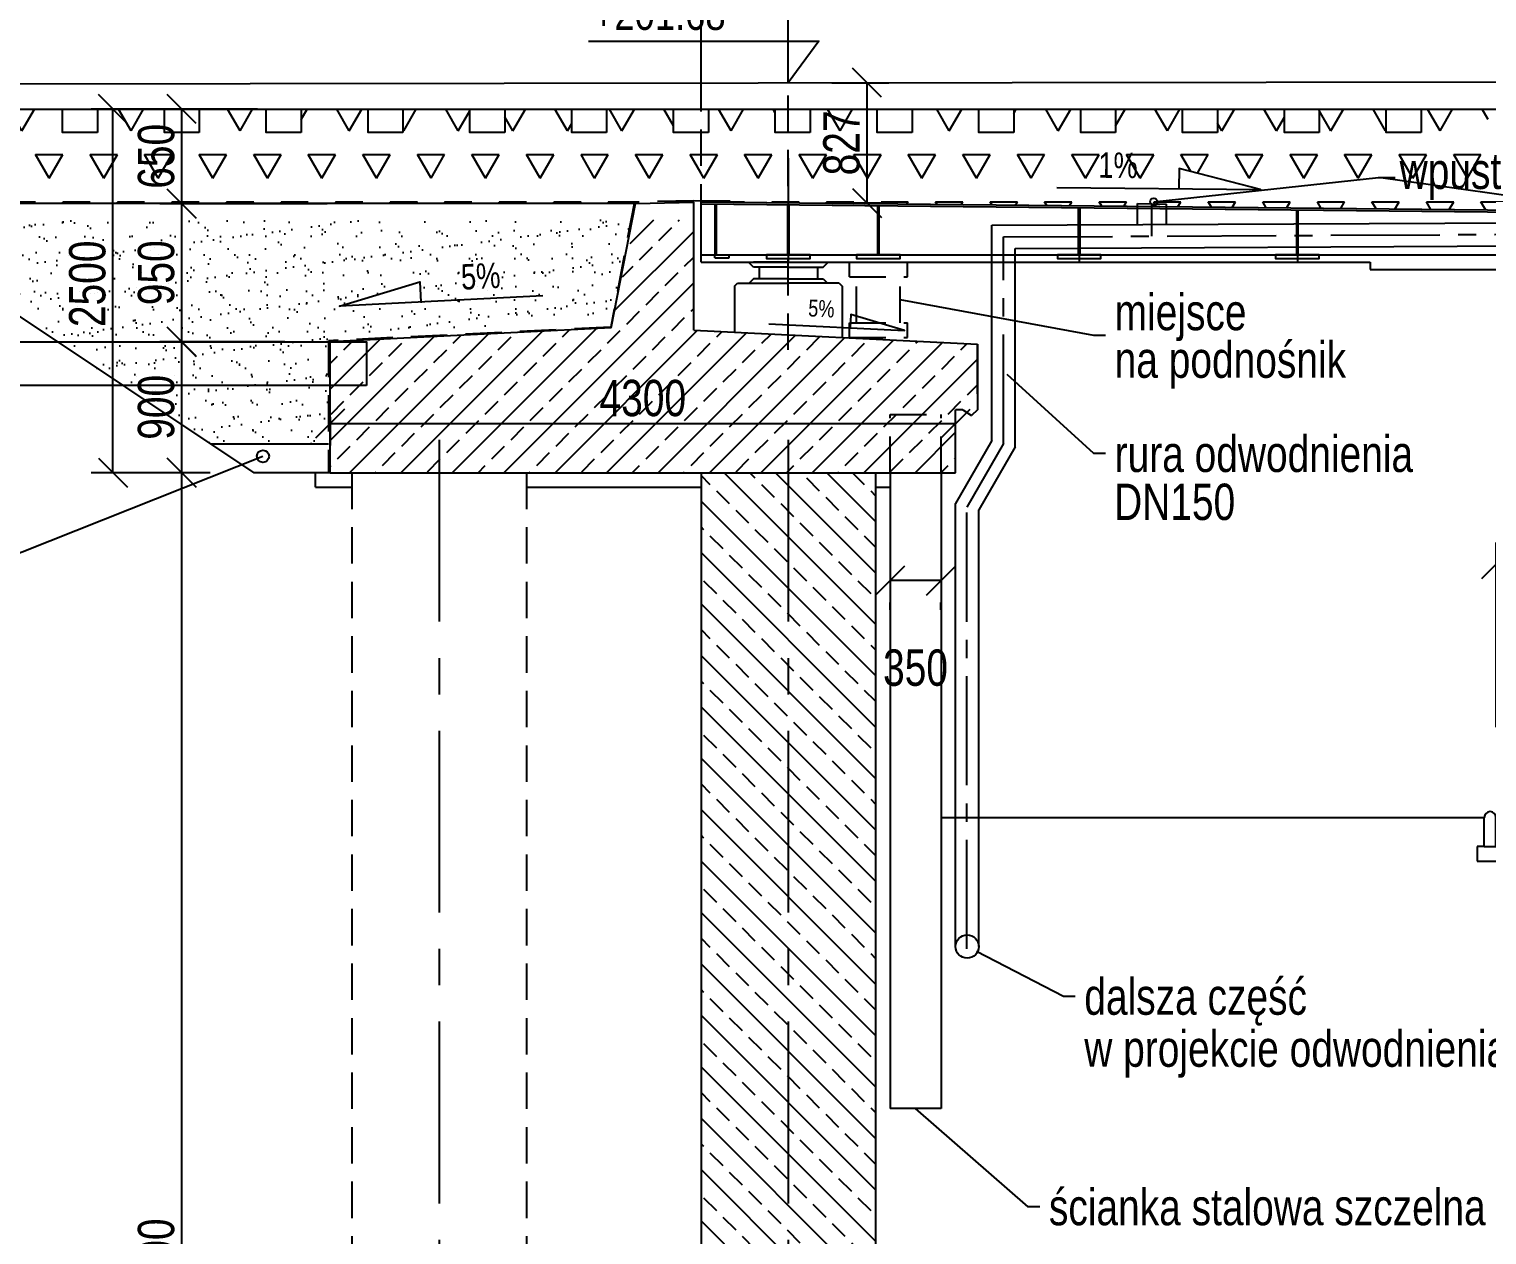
# Model space of a CAD drawing. Header units: millimetres. Extents: x -1069826 to 2704411, y -432732 to 412301.
# Drawn here: x 267794 to 277816, y -93853 to -85562 of the extents above; entities that cross this region are included whole.
import ezdxf
from ezdxf.enums import TextEntityAlignment as Align

# ---------------------------------------------------------------- set-up
doc = ezdxf.new("R2010")
doc.units = ezdxf.units.MM
doc.header["$LTSCALE"] = 1000
doc.header["$MEASUREMENT"] = 0
for name, pattern in [('CENTER', [2, 1.25, -0.25, 0.25, -0.25]), ('CENTER2', [1.125, 0.75, -0.125, 0.125, -0.125]), ('HIDDEN', [0.375, 0.25, -0.125])]:
    doc.linetypes.add(name, pattern=pattern)
for name, color, linetype in [('0-RA0-W', 7, 'Continuous'), ('0-RAM-T', 7, 'Continuous'), ('0-T', 7, 'Continuous'), ('0-T-T', 7, 'Continuous'), ('0-T0-T', 7, 'Continuous'), ('00XX00-S', 7, 'Continuous'), ('DROGO-T', 7, 'Continuous'), ('WIADUKT', 7, 'Continuous')]:
    doc.layers.add(name, color=color, linetype=linetype)
doc.styles.add('CDMSTYLE', font='CDMSIMPL', dxfattribs={"width": 0.8, "bigfont": 'CDMBIGPL'})
doc.dimstyles.new('CDMOG-MM-100', dxfattribs={"dimscale": 100, "dimtxt": 2.5, "dimasz": 2, "dimexe": 1.5, "dimexo": 3, "dimgap": 0.5, "dimtad": 1, "dimdec": 0, "dimrnd": 1, "dimzin": 1, "dimdsep": 46, "dimtxsty": 'CDMSTYLE', "dimblk": 'OBLIQUE', "dimblk1": 'OBLIQUE', "dimblk2": 'OBLIQUE', "dimsah": 1, "dimcen": -2.5, "dimclrd": 9, "dimclre": 9, "dimclrt": 9, "dimadec": 0, "dimazin": 0, "dimtfac": 1, "dimtmove": 2, "dimatfit": 3, "dimldrblk": 'OBLIQUE', "dimfxl": 1, "dimtvp": 1, "dimtolj": 1, "dimtzin": 0, "dimarcsym": 0})
doc.dimstyles.new('CDMOG-MM-100$7', dxfattribs={"dimscale": 100, "dimtxt": 2.5, "dimasz": 1, "dimexe": 1.5, "dimexo": 5, "dimgap": 0.5, "dimtad": 1, "dimdec": 0, "dimrnd": 1, "dimzin": 1, "dimdsep": 46, "dimtxsty": 'CDMSTYLE', "dimblk": 'OBLIQUE', "dimblk1": 'NONE', "dimblk2": 'NONE', "dimsah": 1, "dimtsz": 1, "dimcen": -2.5, "dimclrd": 9, "dimclre": 9, "dimclrt": 9, "dimadec": 0, "dimazin": 0, "dimtfac": 1, "dimtmove": 2, "dimatfit": 3, "dimldrblk": 'NONE', "dimfxl": 1, "dimtvp": 1, "dimtolj": 1, "dimtzin": 0, "dimarcsym": 0})
pattern_1 = [(60, (239994.2, -287612.4), (-187.5, 324.75953), [187.5, -187.5]), (120, (239994.2, -287612.4), (-375, 2e-07), [187.5, -187.5]), (0, (239900.44, -287450.04), (187.5, 324.75953), [187.5, -187.5])]

# ---------------------------------------------------------------- blocks, each defined once
blk = doc.blocks.new('_OBLIQUE')
at = {"color": 0, "linetype": 'ByBlock'}
blk.add_line((-0.5, -0.5), (0.5, 0.5), dxfattribs=at)
blk = doc.blocks.new('*D936')
at = {"layer": '0-T', "color": 9, "linetype": 'Continuous', "lineweight": -2, "transparency": 16777216}
for p, q in [((268933, -88612), (268693, -88612)), ((268843, -99612), (268843, -88612)), ((269713, -99612), (268693, -99612))]:
    blk.add_line(p, q, dxfattribs=at)
at = {"layer": 'Defpoints', "color": 0, "linetype": 'Continuous', "lineweight": 25, "transparency": 16777216}
for p in [(268843, -88612), (269233, -88612), (270013, -99612)]:
    blk.add_point(p, dxfattribs=at)
at = {"layer": '0-T', "color": 9, "linetype": 'Continuous', "lineweight": -2, "transparency": 16777216, "xscale": 200, "yscale": 200, "zscale": 200}
for p, rotation in [((268843, -88612), 90), ((268843, -99612), 270)]:
    blk.add_blockref('_OBLIQUE', p, dxfattribs=dict(at, rotation=rotation))
at = {"layer": '0-T', "color": 9, "linetype": 'Continuous', "lineweight": 25, "transparency": 16777216, "insert": (268668, -94112), "char_height": 250, "attachment_point": 5, "rotation": 90, "style": 'CDMSTYLE'}
blk.add_mtext('\\A1;11000', dxfattribs=at)
blk = doc.blocks.new('*D940')
at = {"layer": '0-T', "color": 9, "linetype": 'Continuous', "lineweight": -2, "transparency": 16777216}
for p, q in [((265663, -85812), (265663, -83295)), ((269363, -84322), (269363, -83295)), ((269363, -83445), (265663, -83445))]:
    blk.add_line(p, q, dxfattribs=at)
at = {"layer": 'Defpoints', "color": 0, "linetype": 'Continuous', "lineweight": 25, "transparency": 16777216}
for p in [(265663, -83445), (269363, -84622), (265663, -86112)]:
    blk.add_point(p, dxfattribs=at)
at = {"layer": '0-T', "color": 9, "linetype": 'Continuous', "lineweight": -2, "transparency": 16777216, "xscale": 200, "yscale": 200, "zscale": 200, "rotation": 180}
blk.add_blockref('_OBLIQUE', (265663, -83445), dxfattribs=at)
at = {"layer": '0-T', "color": 9, "linetype": 'Continuous', "lineweight": -2, "transparency": 16777216, "xscale": 200, "yscale": 200, "zscale": 200}
blk.add_blockref('_OBLIQUE', (269363, -83445), dxfattribs=at)
at = {"layer": '0-T', "color": 9, "linetype": 'Continuous', "lineweight": 25, "transparency": 16777216, "insert": (267513, -83270), "char_height": 250, "attachment_point": 5, "style": 'CDMSTYLE'}
blk.add_mtext('\\A1;3700', dxfattribs=at)
blk = doc.blocks.new('*D942')
at = {"layer": '0-T', "color": 9, "linetype": 'Continuous', "lineweight": -2, "transparency": 16777216}
for p, q in [((269364, -86112), (268220, -86112)), ((268370, -88612), (268370, -86112)), ((269038, -88612), (268220, -88612))]:
    blk.add_line(p, q, dxfattribs=at)
at = {"layer": 'Defpoints', "color": 0, "linetype": 'Continuous', "lineweight": 25, "transparency": 16777216}
for p in [(268370, -86112), (269664, -86112), (269338, -88612)]:
    blk.add_point(p, dxfattribs=at)
at = {"layer": '0-T', "color": 9, "linetype": 'Continuous', "lineweight": -2, "transparency": 16777216, "xscale": 200, "yscale": 200, "zscale": 200}
for p, rotation in [((268370, -86112), 90), ((268370, -88612), 270)]:
    blk.add_blockref('_OBLIQUE', p, dxfattribs=dict(at, rotation=rotation))
at = {"layer": '0-T', "color": 9, "linetype": 'Continuous', "lineweight": 25, "transparency": 16777216, "insert": (268195, -87313), "char_height": 250, "attachment_point": 5, "rotation": 90, "style": 'CDMSTYLE'}
blk.add_mtext('\\A1;2500', dxfattribs=at)
blk = doc.blocks.new('*D943')
at = {"layer": 'Defpoints', "color": 0, "linetype": 'Continuous', "lineweight": 25, "transparency": 16777216}
for p in [(268843, -86111), (269346, -86111), (269346, -86761)]:
    blk.add_point(p, dxfattribs=at)
at = {"layer": 'WIADUKT', "color": 9, "linetype": 'Continuous', "lineweight": -2, "transparency": 16777216}
for p, q in [((269046, -86111), (268693, -86111)), ((268843, -86761), (268843, -86111)), ((269046, -86761), (268693, -86761))]:
    blk.add_line(p, q, dxfattribs=at)
at = {"layer": 'WIADUKT', "color": 9, "linetype": 'Continuous', "lineweight": -2, "transparency": 16777216, "xscale": 200, "yscale": 200, "zscale": 200}
for p, rotation in [((268843, -86111), 90), ((268843, -86761), 270)]:
    blk.add_blockref('_OBLIQUE', p, dxfattribs=dict(at, rotation=rotation))
at = {"layer": 'WIADUKT', "color": 9, "linetype": 'Continuous', "lineweight": 25, "transparency": 16777216, "insert": (268668, -86436), "char_height": 250, "attachment_point": 5, "rotation": 90, "style": 'CDMSTYLE'}
blk.add_mtext('\\A1;650', dxfattribs=at)
blk = doc.blocks.new('*D944')
at = {"layer": '0-T', "color": 9, "linetype": 'Continuous', "lineweight": -2, "transparency": 16777216}
for p, q in [((269458, -87711), (268693, -87711)), ((268843, -88612), (268843, -87711)), ((269038, -88612), (268693, -88612))]:
    blk.add_line(p, q, dxfattribs=at)
at = {"layer": 'Defpoints', "color": 0, "linetype": 'Continuous', "lineweight": 25, "transparency": 16777216}
for p in [(268843, -87711), (269758, -87711), (269338, -88612)]:
    blk.add_point(p, dxfattribs=at)
at = {"layer": '0-T', "color": 9, "linetype": 'Continuous', "lineweight": -2, "transparency": 16777216, "xscale": 200, "yscale": 200, "zscale": 200}
for p, rotation in [((268843, -87711), 90), ((268843, -88612), 270)]:
    blk.add_blockref('_OBLIQUE', p, dxfattribs=dict(at, rotation=rotation))
at = {"layer": '0-T', "color": 9, "linetype": 'Continuous', "lineweight": 25, "transparency": 16777216, "insert": (268668, -88162), "char_height": 250, "attachment_point": 5, "rotation": 90, "style": 'CDMSTYLE'}
blk.add_mtext('\\A1;900', dxfattribs=at)
blk = doc.blocks.new('*D945')
at = {"layer": '0-T', "color": 9, "linetype": 'Continuous', "lineweight": -2, "transparency": 16777216}
for p, q in [((269843, -86762), (268693, -86762)), ((268843, -87712), (268843, -86762)), ((269553, -87712), (268693, -87712))]:
    blk.add_line(p, q, dxfattribs=at)
at = {"layer": 'Defpoints', "color": 0, "linetype": 'Continuous', "lineweight": 25, "transparency": 16777216}
for p in [(268843, -86762), (270143, -86762), (269853, -87712)]:
    blk.add_point(p, dxfattribs=at)
at = {"layer": '0-T', "color": 9, "linetype": 'Continuous', "lineweight": -2, "transparency": 16777216, "xscale": 200, "yscale": 200, "zscale": 200}
for p, rotation in [((268843, -86762), 90), ((268843, -87712), 270)]:
    blk.add_blockref('_OBLIQUE', p, dxfattribs=dict(at, rotation=rotation))
at = {"layer": '0-T', "color": 9, "linetype": 'Continuous', "lineweight": 25, "transparency": 16777216, "insert": (268668, -87237), "char_height": 250, "attachment_point": 5, "rotation": 90, "style": 'CDMSTYLE'}
blk.add_mtext('\\A1;950', dxfattribs=at)
blk = doc.blocks.new('*D946')
at = {"layer": '0-T', "color": 9, "linetype": 'Continuous', "lineweight": -2, "transparency": 16777216}
for p, q in [((274063, -89354), (273713, -89354)), ((273713, -89554), (273713, -89504)), ((274063, -89554), (274063, -89504))]:
    blk.add_line(p, q, dxfattribs=at)
at = {"layer": 'Defpoints', "color": 0, "linetype": 'Continuous', "lineweight": 25, "transparency": 16777216}
for p in [(273713, -89254), (274063, -89254), (273713, -89354)]:
    blk.add_point(p, dxfattribs=at)
at = {"layer": '0-T', "color": 9, "linetype": 'Continuous', "lineweight": -2, "transparency": 16777216, "xscale": 200, "yscale": 200, "zscale": 200, "rotation": 180}
blk.add_blockref('_OBLIQUE', (273713, -89354), dxfattribs=at)
at = {"layer": '0-T', "color": 9, "linetype": 'Continuous', "lineweight": -2, "transparency": 16777216, "xscale": 200, "yscale": 200, "zscale": 200}
blk.add_blockref('_OBLIQUE', (274063, -89354), dxfattribs=at)
at = {"layer": '0-T', "color": 9, "linetype": 'Continuous', "lineweight": 25, "transparency": 16777216, "insert": (273888, -89954), "char_height": 250, "attachment_point": 5, "style": 'CDMSTYLE'}
blk.add_mtext('\\A1;350', dxfattribs=at)
blk = doc.blocks.new('*D948')
at = {"layer": '0-T', "color": 9, "linetype": 'Continuous', "lineweight": -2, "transparency": 16777216}
for p, q in [((277879, -90362), (277879, -89092)), ((281662, -89731), (281662, -89092)), ((281662, -89242), (277879, -89242))]:
    blk.add_line(p, q, dxfattribs=at)
at = {"layer": 'Defpoints', "color": 0, "linetype": 'Continuous', "lineweight": 25, "transparency": 16777216}
for p in [(277879, -89242), (281662, -90031), (277879, -90662)]:
    blk.add_point(p, dxfattribs=at)
at = {"layer": '0-T', "color": 9, "linetype": 'Continuous', "lineweight": -2, "transparency": 16777216, "xscale": 200, "yscale": 200, "zscale": 200, "rotation": 180}
blk.add_blockref('_OBLIQUE', (277879, -89242), dxfattribs=at)
at = {"layer": '0-T', "color": 9, "linetype": 'Continuous', "lineweight": -2, "transparency": 16777216, "xscale": 200, "yscale": 200, "zscale": 200}
blk.add_blockref('_OBLIQUE', (281662, -89242), dxfattribs=at)
at = {"layer": '0-T', "color": 9, "linetype": 'Continuous', "lineweight": 25, "transparency": 16777216, "insert": (280149, -88951), "char_height": 250, "attachment_point": 5, "style": 'CDMSTYLE'}
blk.add_mtext('\\A1;2000', dxfattribs=at)
blk = doc.blocks.new('*D951')
at = {"layer": '0-T', "color": 9, "linetype": 'Continuous', "lineweight": -2, "transparency": 16777216}
for p, q in [((271963, -85002), (271963, -83295)), ((272363, -83445), (271963, -83445))]:
    blk.add_line(p, q, dxfattribs=at)
at = {"layer": 'Defpoints', "color": 0, "linetype": 'Continuous', "lineweight": 25, "transparency": 16777216}
for p in [(271963, -83445), (271963, -85302), (272363, -86872)]:
    blk.add_point(p, dxfattribs=at)
at = {"layer": '0-T', "color": 9, "linetype": 'Continuous', "lineweight": -2, "transparency": 16777216, "xscale": 200, "yscale": 200, "zscale": 200, "rotation": 180}
blk.add_blockref('_OBLIQUE', (271963, -83445), dxfattribs=at)
at = {"layer": '0-T', "color": 9, "linetype": 'Continuous', "lineweight": -2, "transparency": 16777216, "xscale": 200, "yscale": 200, "zscale": 200}
blk.add_blockref('_OBLIQUE', (272363, -83445), dxfattribs=at)
at = {"layer": '0-T', "color": 9, "linetype": 'Continuous', "lineweight": 25, "transparency": 16777216, "insert": (272058, -83244), "char_height": 250, "attachment_point": 5, "style": 'CDMSTYLE'}
blk.add_mtext('\\A1;400', dxfattribs=at)
blk = doc.blocks.new('00KOTA1')
at = {"color": 0, "linetype": 'Continuous'}
blk.add_lwpolyline([(13.74, 2.86), (-2.11, 2.86), (0, 0), (0, 6.11)], dxfattribs=at)
at = {"color": 0, "linetype": 'Continuous', "style": 'CDMSTYLE', "width": 0.85}
blk.add_attdef('%%P000.000', (0.42, 3.63), '', height=2.2, dxfattribs=at)
blk = doc.blocks.new('A$C5BA010C1')
at = {"layer": '0-T', "color": 1, "linetype": 'Continuous'}
blk.add_circle((84, 84), 83.7, dxfattribs=at)
blk = doc.blocks.new('A$C53DF488D')
at = {"layer": 'DROGO-T', "color": 9, "linetype": 'Continuous'}
for p, q in [((0, 0), (0, 200)), ((80, 0), (80, 200)), ((0, 0), (80, 0))]:
    blk.add_line(p, q, dxfattribs=at)
blk.add_arc((40, 200), 40, 0, 180, dxfattribs=at)
blk = doc.blocks.new('*D956')
at = {"layer": '0-T', "color": 9, "linetype": 'Continuous', "lineweight": -2, "transparency": 16777216}
for p, q in [((269863, -88229), (269863, -88425)), ((274163, -88275), (269863, -88275)), ((274163, -88479), (274163, -88425))]:
    blk.add_line(p, q, dxfattribs=at)
at = {"layer": 'Defpoints', "color": 0, "linetype": 'Continuous', "lineweight": 25, "transparency": 16777216}
for p in [(269863, -87929), (274163, -88179), (269863, -88275)]:
    blk.add_point(p, dxfattribs=at)
at = {"layer": '0-T', "color": 9, "linetype": 'Continuous', "lineweight": -2, "transparency": 16777216, "xscale": 200, "yscale": 200, "zscale": 200, "rotation": 180}
blk.add_blockref('_OBLIQUE', (269863, -88275), dxfattribs=at)
at = {"layer": '0-T', "color": 9, "linetype": 'Continuous', "lineweight": -2, "transparency": 16777216, "xscale": 200, "yscale": 200, "zscale": 200}
blk.add_blockref('_OBLIQUE', (274163, -88275), dxfattribs=at)
at = {"layer": '0-T', "color": 9, "linetype": 'Continuous', "lineweight": 25, "transparency": 16777216, "insert": (272013, -88100), "char_height": 250, "attachment_point": 5, "style": 'CDMSTYLE'}
blk.add_mtext('\\A1;4300', dxfattribs=at)
blk = doc.blocks.new('*D984')
at = {"layer": 'Defpoints', "color": 0, "linetype": 'Continuous', "lineweight": 25, "transparency": 16777216}
for p in [(273013, -85930), (273555, -85930), (273013, -86757)]:
    blk.add_point(p, dxfattribs=at)
at = {"layer": 'DROGO-T', "color": 9, "linetype": 'Continuous', "lineweight": -2, "transparency": 16777216}
for p, q in [((273313, -85930), (273705, -85930)), ((273555, -86757), (273555, -85930)), ((273313, -86757), (273705, -86757))]:
    blk.add_line(p, q, dxfattribs=at)
at = {"layer": 'DROGO-T', "color": 9, "linetype": 'Continuous', "lineweight": -2, "transparency": 16777216, "xscale": 200, "yscale": 200, "zscale": 200}
for p, rotation in [((273555, -85930), 90), ((273555, -86757), 270)]:
    blk.add_blockref('_OBLIQUE', p, dxfattribs=dict(at, rotation=rotation))
at = {"layer": 'DROGO-T', "color": 9, "linetype": 'Continuous', "lineweight": 25, "transparency": 16777216, "insert": (273380, -86344), "char_height": 250, "attachment_point": 5, "rotation": 90, "style": 'CDMSTYLE'}
blk.add_mtext('\\A1;827', dxfattribs=at)
blk = doc.blocks.new('_NONE')
at = {"color": 0, "linetype": 'ByBlock'}
blk.add_circle((0, 0), 0.25, dxfattribs=at)

msp = doc.modelspace()

# ---------------------------------------------------------------- hatches: boundary and pattern name
at = {"layer": 'DROGO-T', "linetype": 'Continuous', "lineweight": 25}
h = msp.add_hatch(dxfattribs=at)
h.set_pattern_fill('TRIANG', color=40, scale=1000, style=0)
h.set_pattern_definition(pattern_1)
h.paths.add_polyline_path([(277941.2446, -86272.4159), (277824.0178, -86272.4159), (277824.0178, -86112.4159), (277364.0178, -86112.4159), (277364.0178, -86272.4159), (277124.0178, -86272.4159), (277124.0178, -86112.4159), (276664.0178, -86112.4159), (276664.0178, -86272.4159), (276424.0178, -86272.4159), (276424.0178, -86112.4159), (275964.0178, -86112.4159), (275964.0178, -86272.4159), (275724.0178, -86272.4159), (275724.0178, -86112.4159), (275264.0178, -86112.4159), (275264.0178, -86272.4159), (275024.0178, -86272.4159), (275024.0178, -86112.4159), (274564.0178, -86112.4159), (274564.0178, -86272.4159), (274324.0178, -86272.4159), (274324.0178, -86112.4159), (273864.0178, -86112.4159), (273864.0178, -86272.4159), (273624.0178, -86272.4159), (273624.0178, -86112.4159), (273164.0178, -86112.4159), (273164.0178, -86272.4159), (273013.1701, -86272.4159), (273013.1701, -86757.4159), (277941.2446, -86806.6966)])
h.paths.add_polyline_path([(276258.6935, -86664.7224), (275698.7215, -86659.1226), (275700.1215, -86519.1296)], flags=16)
h.paths.add_polyline_path([(273013.1701, -86449.7759), (273013.1701, -86272.4159), (272924.0178, -86272.4159), (272924.0178, -86112.4159), (272464.0178, -86112.4159), (272464.0178, -86272.4159), (272413.1701, -86272.4159), (272413.1701, -86751.4159), (273013.1701, -86757.4159)])
h.paths.add_polyline_path([(278513.1701, -86112.4159), (278064.0178, -86112.4159), (278064.0178, -86272.4159), (277941.2446, -86272.4159), (277941.2446, -86806.6966), (278413.1701, -86811.4159), (278413.1701, -86787.4166), (278513.1701, -86786.4166)])
h.paths.add_polyline_path([(288512.1941, -86272.4159), (288324.0178, -86272.4159), (288324.0178, -86112.4159), (287864.0178, -86112.4159), (287864.0178, -86272.4159), (287624.0178, -86272.4159), (287624.0178, -86112.4159), (287164.0178, -86112.4159), (287164.0178, -86272.4159), (286924.0178, -86272.4159), (286924.0178, -86112.4159), (286464.0178, -86112.4159), (286464.0178, -86272.4159), (286224.0178, -86272.4159), (286224.0178, -86112.4159), (285764.0178, -86112.4159), (285764.0178, -86272.4159), (285524.0178, -86272.4159), (285524.0178, -86112.4159), (285064.0178, -86112.4159), (285064.0178, -86272.4159), (284824.0178, -86272.4159), (284824.0178, -86112.4159), (284364.0178, -86112.4159), (284364.0178, -86272.4159), (284124.0178, -86272.4159), (284124.0178, -86112.4159), (283664.0178, -86112.4159), (283664.0178, -86272.4159), (283424.0178, -86272.4159), (283424.0178, -86112.4159), (282964.0178, -86112.4159), (282964.0178, -86272.4159), (282724.0178, -86272.4159), (282724.0178, -86112.4159), (282264.0178, -86112.4159), (282264.0178, -86272.4159), (282024.0178, -86272.4159), (282024.0178, -86112.4159), (281564.0178, -86112.4159), (281564.0178, -86272.4159), (281324.0178, -86272.4159), (281324.0178, -86112.4159), (280864.0178, -86112.4159), (280864.0178, -86272.4159), (280624.0178, -86272.4159), (280624.0178, -86112.4159), (280164.0178, -86112.4159), (280164.0178, -86272.4159), (279924.0178, -86272.4159), (279924.0178, -86112.4159), (279464.0178, -86112.4159), (279464.0178, -86272.4159), (279224.0178, -86272.4159), (279224.0178, -86112.4159), (278764.0178, -86112.4159), (278764.0178, -86272.4159), (278524.0178, -86272.4159), (278524.0178, -86112.4159), (278513.1701, -86112.4159), (278513.1701, -86786.4166), (278613.1701, -86785.4166), (278613.1701, -86811.4159), (282913.1701, -86768.4159), (282913.1701, -86756.4173), (283113.1701, -86754.4173), (283113.1701, -86766.4159), (285913.1701, -86738.4159), (285913.1701, -86712.4166), (286113.1701, -86710.4166), (286113.1701, -86736.4159), (288512.1941, -86712.4256)])
h.paths.add_polyline_path([(279281.8192, -86664.7224), (279840.3912, -86519.1296), (279841.7912, -86659.1226)], flags=16)
h.paths.add_polyline_path([(273192.8044, -86663.5764), (273192.8044, -86024.2907), (273567.8044, -86024.2907), (273567.8044, -86663.5764)], flags=9)
h.paths.add_polyline_path([(275121.9295, -86627.1034), (275436.0805, -86630.2449), (275438.7054, -86367.758), (275124.5544, -86364.6165)], flags=24)
h.paths.add_polyline_path([(287172.1617, -86528.8071), (287172.1617, -85699.0452), (287547.1617, -85699.0452), (287547.1617, -86528.8071)], flags=9)
h.paths.add_polyline_path([(287851.398, -86631.8965), (287851.398, -85992.6108), (288226.398, -85992.6108), (288226.398, -86631.8965)], flags=9)
h.paths.add_polyline_path([(278628.4032, -86687.1421), (278628.4032, -86047.8563), (279003.4032, -86047.8563), (279003.4032, -86687.1421)], flags=9)
h.paths.add_polyline_path([(280104.4322, -86630.2449), (280418.5832, -86627.1034), (280415.9583, -86364.6165), (280101.8073, -86367.758)], flags=24)
h = msp.add_hatch(dxfattribs=at)
h.set_pattern_fill('TRIANG', color=40, scale=1000, style=0)
h.set_pattern_definition(pattern_1)
h.paths.add_polyline_path([(272413.1701, -86272.4159), (272224.0178, -86272.4159), (272224.0178, -86112.4159), (271764.0178, -86112.4159), (271764.0178, -86272.4159), (271524.0178, -86272.4159), (271524.0178, -86112.4159), (271064.0178, -86112.4159), (271064.0178, -86272.4159), (270824.0178, -86272.4159), (270824.0178, -86112.4159), (270364.0178, -86112.4159), (270364.0178, -86272.4159), (270124.0178, -86272.4159), (270124.0178, -86112.4159), (269664.0178, -86112.4159), (269664.0178, -86272.4159), (269424.0178, -86272.4159), (269424.0178, -86112.4159), (268964.0178, -86112.4159), (268964.0178, -86272.4159), (268724.0178, -86272.4159), (268724.0178, -86112.4159), (268264.0178, -86112.4159), (268264.0178, -86272.4159), (268024.0178, -86272.4159), (268024.0178, -86112.4159), (267564.0178, -86112.4159), (267564.0178, -86272.4159), (267324.0178, -86272.4159), (267324.0178, -86112.4159), (266864.0178, -86112.4159), (266864.0178, -86272.4159), (266624.0178, -86272.4159), (266624.0178, -86112.4159), (266164.0178, -86112.4159), (266164.0178, -86272.4159), (265924.0178, -86272.4159), (265924.0178, -86112.4159), (265588.9047, -86112.4159), (266562.6613, -86761.587), (271953.1925, -86761.4162), (271955.0871, -86751.4159), (272363.1701, -86741.4159), (272363.1701, -86740.9159), (272413.1701, -86741.4159)])
h.paths.add_polyline_path([(268480.4291, -86756.1002), (268480.4291, -86116.8145), (268855.4291, -86116.8145), (268855.4291, -86756.1002)], flags=24)
h = msp.add_hatch(dxfattribs=at)
h.set_pattern_fill('AR-SAND', color=40, scale=100, style=0)
h.set_pattern_definition([(37.5, (239994.19, -287612.42), (-6.29934, 192.68238), [0, -152, 0, -170, 0, -162.5]), (7.5, (239994.19, -287612.42), (176.97767, 282.2146), [0, -82, 0, -137, 0, -52.5]), (327.5, (239871.19, -287612.42), (311.41419, 0.5659), [0, -50, 0, -180, 0, -235]), (317.5, (239871.19, -287612.42), (300.61266, 87.76756), [0, -25, 0, -118, 0, -135])])
h.paths.add_polyline_path([(271803.1108, -87561.0165), (271952.9117, -86872.4159), (266728.9047, -86872.4159), (269040.5447, -88413.5092), (269853.1701, -88413.5092), (269853.1701, -87654.4814)])
h.paths.add_polyline_path([(269927.0681, -87466.1063), (270479.3782, -87298.3159), (270486.3694, -87438.1413)], flags=16)
h.paths.add_polyline_path([(268480.4291, -88456.569), (268480.4291, -87817.2833), (268855.4291, -87817.2833), (268855.4291, -88456.569)], flags=9)
h.paths.add_polyline_path([(268480.4291, -87586.8139), (268480.4291, -86947.5281), (268855.4291, -86947.5281), (268855.4291, -87586.8139)], flags=24)
h.paths.add_polyline_path([(268007.3489, -87727.6012), (268007.3489, -86897.8393), (268382.3489, -86897.8393), (268382.3489, -87727.6012)], flags=25)
h.paths.add_polyline_path([(270734.3305, -87399.4604), (271074.7386, -87382.44), (271061.63, -87120.2675), (270721.2219, -87137.2879)], flags=24)
h = msp.add_hatch(dxfattribs=at)
h.set_pattern_fill('ANSI33', color=40, scale=1000, style=0)
h.set_pattern_definition([(45, (239994.19, -287612.42), (-176.7767, 176.7767), []), (45, (240170.96, -287612.42), (-176.7767, 176.7767), [125, -62.5])])
h.paths.add_polyline_path([(274313.1701, -87728.9261), (272363.1701, -87631.4261), (272363.1701, -86872.4159), (271963.1701, -86872.4159), (271794.8218, -87614.8435), (269863.1701, -87711.4261), (269863.1701, -88611.9261), (273713.1701, -88611.9261), (273713.1701, -88211.9261), (274063.1701, -88211.9261), (274063.1701, -88611.9261), (274163.1701, -88611.9261), (274163.1701, -88178.9261), (274213.1701, -88178.9261), (274273.1701, -88218.9261), (274313.1701, -88178.9261)])
h.paths.add_polyline_path([(274063.1701, -88211.9261), (273713.1701, -88211.9261), (273713.1701, -88611.9261), (274063.1701, -88611.9261)], flags=16)
h.paths.add_polyline_path([(271598.2891, -87912.4359), (272428.0511, -87912.4359), (272428.0511, -88287.4359), (271598.2891, -88287.4359)], flags=24)
h = msp.add_hatch(dxfattribs=at)
h.set_pattern_fill('ANSI33', color=40, scale=1000, angle=90, style=0)
h.set_pattern_definition([(135, (239994.19, -287612.42), (-176.7767, -176.7767), []), (135, (239994.19, -287435.64), (-176.7767, -176.7767), [125, -62.5])])
h.paths.add_polyline_path([(273013.1701, -88611.9261), (272413.1701, -88611.9261), (272413.1701, -99611.9261), (273013.1701, -99611.9261)])
h.paths.add_polyline_path([(273613.1701, -88611.9261), (273013.1701, -88611.9261), (273013.1701, -99611.9261), (273613.1701, -99611.9261), (273402.238, -99325.6918), (273613.1701, -99325.6918), (273613.1701, -99001.0249)])
h.paths.add_polyline_path([(272617.3368, -93927.1932), (273409.0034, -93927.1932), (273409.0034, -94302.1932), (272617.3368, -94302.1932)], flags=9)
h.paths.add_polyline_path([(273599.775, -99303.5305), (275009.8702, -99303.5305), (275009.8702, -98973.5305), (273599.775, -98973.5305)], flags=9)

# ---------------------------------------------------------------- linework, layer by layer
at = {"color": 3, "linetype": 'Continuous', "lineweight": 25}
for p, q in [((264633.9047, -86112.4159), (314965.4355, -86112.4159)), ((274063.1701, -90982.7543), (277798.7006, -90982.6324))]:
    msp.add_line(p, q, dxfattribs=at)
at = {"color": 1, "linetype": 'CENTER', "lineweight": 25}
for p, q in [((270613.1701, -88386.0479), (270613.1701, -99825.8699)), ((273013.1701, -88386.0479), (273013.1701, -99993.7918))]:
    msp.add_line(p, q, dxfattribs=at)
at = {"layer": '0-RAM-T', "color": 1, "linetype": 'Continuous', "lineweight": 25}
msp.add_line((271963.1701, -86761.4159), (266562.6613, -86761.587), dxfattribs=at)
at = {"layer": '0-RAM-T', "color": 9, "linetype": 'Continuous', "lineweight": 25}
for p, q in [((269040.5447, -88413.5092), (269853.1701, -88413.5092)), ((267541.2952, -89237.8368), (269401.4075, -88498.9825))]:
    msp.add_line(p, q, dxfattribs=at)
at = {"layer": '0-T', "color": 9, "linetype": 'HIDDEN', "lineweight": 25}
for p, q in [((273013.1701, -87767.2865), (273013.1701, -84678.3278)), ((272413.1701, -86877.4159), (272413.1701, -85912.4159))]:
    msp.add_line(p, q, dxfattribs=at)
at = {"layer": '0-T', "color": 9, "linetype": 'Continuous', "lineweight": 25}
for p, q in [((272413.1701, -85912.4159), (272413.1701, -85063.9261)), ((272413.1701, -87163.9261), (272413.1701, -86877.4159)), ((272413.1701, -87113.9261), (304613.1701, -87113.9261)), ((272813.1701, -87198.2164), (272813.1701, -87278.2164)), ((273213.1701, -87198.2164), (273213.1701, -87278.2164)), ((277013.1701, -87213.9261), (300013.1701, -87213.9261)), ((272643.1701, -87328.2164), (272663.1701, -87308.2164)), ((272643.1701, -87328.2164), (272643.1701, -87645.4261)), ((272663.1701, -87308.2164), (273013.1701, -87308.2164)), ((273363.1701, -87308.2164), (273013.1701, -87308.2164)), ((273363.1701, -87308.2164), (273383.1701, -87328.2164)), ((273383.1701, -87328.2164), (273383.1701, -87682.4261)), ((269763.1701, -88711.9261), (269763.1701, -88611.9261)), ((269763.1701, -88711.9261), (270013.1701, -88711.9261)), ((269763.1701, -88711.9261), (270013.1701, -88711.9261)), ((271213.1701, -88711.9261), (272413.1701, -88711.9261))]:
    msp.add_line(p, q, dxfattribs=at)
at = {"layer": '0-T', "color": 1, "linetype": 'Continuous', "lineweight": 25}
for p, q in [((260959.2323, -85945.5077), (316230.3312, -85876.4687)), ((265588.9047, -86112.4159), (269338.1701, -88611.9261)), ((269863.1701, -88611.9261), (269338.1701, -88611.9261))]:
    msp.add_line(p, q, dxfattribs=at)
at = {"layer": '0-T', "color": 40, "linetype": 'CENTER2', "lineweight": 25}
for p, q in [((273013.1701, -86449.7759), (273013.1701, -87159.8208)), ((275513.1701, -86985.1713), (275513.1701, -86765.4149)), ((275013.1701, -86791.4166), (275013.1701, -87159.8208)), ((276513.1701, -86806.4166), (276513.1701, -87159.8208)), ((274493.1701, -86990.2713), (286213.1701, -86931.6713)), ((274493.1701, -88411.8766), (274493.1701, -86990.2713)), ((274493.1701, -88411.8766), (274241.5077, -88847.7687)), ((274241.5077, -91886.5007), (274241.5077, -88847.7687))]:
    msp.add_line(p, q, dxfattribs=at)
at = {"layer": '0-T', "color": 3, "linetype": 'HIDDEN', "lineweight": 25}
for p, q in [((271955.0871, -86751.4159), (271792.2289, -87611.0381)), ((272363.1701, -86741.4159), (271955.0871, -86751.4159)), ((271792.2289, -87611.0381), (269853.1701, -87703.9814)), ((269853.1701, -87703.9814), (269853.1701, -88611.9261)), ((270013.1701, -88611.9261), (270013.1701, -99611.9261)), ((271213.1701, -88611.9261), (271213.1701, -99611.9261))]:
    msp.add_line(p, q, dxfattribs=at)
at = {"layer": '0-T', "color": 2, "linetype": 'Continuous', "lineweight": 25}
for p, q in [((271794.8218, -87614.8435), (271963.1701, -86761.4159)), ((271963.1701, -86761.4159), (272363.1701, -86751.4159)), ((272363.1701, -87631.4261), (272363.1701, -86751.4159)), ((271794.8218, -87614.8435), (269863.1701, -87711.4261)), ((272363.1701, -87631.4261), (274313.1701, -87728.9261)), ((269863.1701, -88611.9261), (269863.1701, -87711.4261)), ((274163.1701, -88611.9261), (274163.1701, -88178.9261)), ((269863.1701, -88611.9261), (274163.1701, -88611.9261)), ((273713.1701, -88611.9261), (273713.1701, -92982.7526)), ((274063.1701, -88611.9261), (274063.1701, -92982.7526)), ((274063.1701, -92982.7526), (273713.1701, -92982.7526))]:
    msp.add_line(p, q, dxfattribs=at)
at = {"layer": '0-T', "color": 3, "linetype": 'Continuous', "lineweight": 25}
for p, q in [((278513.1701, -86812.4159), (272413.1701, -86751.4159)), ((278513.1701, -86826.4166), (272413.1701, -86765.4166)), ((272507.1701, -86766.3566), (272507.1701, -87113.9261)), ((272519.1701, -87113.9261), (272519.1701, -86765.5366)), ((272413.1701, -88611.9261), (272413.1701, -99611.9261)), ((273613.1701, -88611.9261), (273613.1701, -99611.9261))]:
    msp.add_line(p, q, dxfattribs=at)
at = {"layer": '0-T', "color": 40, "linetype": 'Continuous', "lineweight": 25}
for p, q in [((275413.1701, -86905.6703), (275413.1701, -86761.4199)), ((275413.1701, -86761.4199), (275613.1701, -86764.4149)), ((275613.1701, -86904.6703), (275613.1701, -86764.4149)), ((274413.1701, -86910.6703), (286213.1701, -86851.6703)), ((274413.1701, -88390.4407), (274413.1701, -86910.6703)), ((274573.1701, -87069.8723), (286213.1701, -87011.6723)), ((274573.1701, -88433.3125), (274573.1701, -87069.8723)), ((274163.1701, -91870.2804), (274163.1701, -88823.4534)), ((274323.1701, -91870.2804), (274323.1701, -88866.3252))]:
    msp.add_line(p, q, dxfattribs=at)
at = {"layer": '0-T', "color": 1, "linetype": 'Continuous', "lineweight": 25}
for points in [[(268264.0178, -86272.4159), (268024.0178, -86272.4159), (268024.0178, -86112.4159), (268264.0178, -86112.4159)], [(268964.0178, -86272.4159), (268724.0178, -86272.4159), (268724.0178, -86112.4159), (268964.0178, -86112.4159)], [(269664.0178, -86272.4159), (269424.0178, -86272.4159), (269424.0178, -86112.4159), (269664.0178, -86112.4159)], [(270364.0178, -86272.4159), (270124.0178, -86272.4159), (270124.0178, -86112.4159), (270364.0178, -86112.4159)], [(271064.0178, -86272.4159), (270824.0178, -86272.4159), (270824.0178, -86112.4159), (271064.0178, -86112.4159)], [(271764.0178, -86272.4159), (271524.0178, -86272.4159), (271524.0178, -86112.4159), (271764.0178, -86112.4159)], [(272464.0178, -86272.4159), (272224.0178, -86272.4159), (272224.0178, -86112.4159), (272464.0178, -86112.4159)], [(273164.0178, -86272.4159), (272924.0178, -86272.4159), (272924.0178, -86112.4159), (273164.0178, -86112.4159)], [(273864.0178, -86272.4159), (273624.0178, -86272.4159), (273624.0178, -86112.4159), (273864.0178, -86112.4159)], [(274564.0178, -86272.4159), (274324.0178, -86272.4159), (274324.0178, -86112.4159), (274564.0178, -86112.4159)], [(275264.0178, -86272.4159), (275024.0178, -86272.4159), (275024.0178, -86112.4159), (275264.0178, -86112.4159)], [(275964.0178, -86272.4159), (275724.0178, -86272.4159), (275724.0178, -86112.4159), (275964.0178, -86112.4159)], [(276664.0178, -86272.4159), (276424.0178, -86272.4159), (276424.0178, -86112.4159), (276664.0178, -86112.4159)], [(277364.0178, -86272.4159), (277124.0178, -86272.4159), (277124.0178, -86112.4159), (277364.0178, -86112.4159)]]:
    msp.add_lwpolyline(points, close=True, dxfattribs=at)
at = {"layer": '0-T', "color": 3, "linetype": 'Continuous', "lineweight": 25}
for points in [[(273007.1701, -86771.3566), (273007.1701, -87113.9261), (272863.1701, -87113.9261), (272863.1701, -87138.9261), (273163.1701, -87138.9261), (273163.1701, -87113.9261), (273019.1701, -87113.9261), (273019.1701, -86771.4766)], [(273627.1701, -86777.5566), (273627.1701, -87113.9261), (273483.1701, -87113.9261), (273483.1701, -87138.9261), (273783.1701, -87138.9261), (273783.1701, -87113.9261), (273639.1701, -87113.9261), (273639.1701, -86777.6766)], [(275007.1701, -86791.3566), (275007.1701, -87113.9261), (274863.1701, -87113.9261), (274863.1701, -87138.9261), (275163.1701, -87138.9261), (275163.1701, -87113.9261), (275019.1701, -87113.9261), (275019.1701, -86791.4766)], [(276507.1701, -86806.3566), (276507.1701, -87113.9261), (276363.1701, -87113.9261), (276363.1701, -87138.9261), (276663.1701, -87138.9261), (276663.1701, -87113.9261), (276519.1701, -87113.9261), (276519.1701, -86806.4766)]]:
    msp.add_lwpolyline(points, dxfattribs=at)
at = {"layer": '0-T', "color": 40, "linetype": 'Continuous', "lineweight": 25}
msp.add_circle((274243.1701, -91870.2804), 80, dxfattribs=at)
at = {"layer": '0-T0-T', "color": 1, "linetype": 'Continuous', "lineweight": 25, "extrusion": (0, 0, -1)}
msp.add_lwpolyline([(-274858.7635, -86650.7231), (-276258.6935, -86664.7224), (-275700.1215, -86519.1296), (-275698.7215, -86659.1226)], dxfattribs=at)
at = {"layer": '0-T0-T', "color": 9, "linetype": 'Continuous', "lineweight": 25, "extrusion": (0, 0, -1)}
msp.add_lwpolyline([(-271325.3214, -87396.1937), (-269927.0681, -87466.1063), (-270479.3782, -87298.3159), (-270486.3694, -87438.1413)], dxfattribs=at)
at = {"layer": '0-T0-T', "color": 9, "linetype": 'Continuous', "lineweight": 25}
msp.add_lwpolyline([(272879.4123, -87588.1937), (273811.5812, -87634.8021), (273443.3745, -87522.9418), (273438.7136, -87616.1587)], dxfattribs=at)
at = {"layer": '00XX00-S', "color": 9, "linetype": 'Continuous', "lineweight": 25}
for p, q in [((272773.1701, -87198.2164), (272738.8798, -87163.9261)), ((273013.1701, -87163.9261), (272773.1701, -87163.9261)), ((273013.1701, -87163.9261), (273253.1701, -87163.9261)), ((273253.1701, -87198.2164), (273287.4604, -87163.9261)), ((272773.1701, -87278.2164), (272743.1701, -87308.2164)), ((273013.1701, -87198.2164), (272773.1701, -87198.2164)), ((273013.1701, -87278.2164), (272773.1701, -87278.2164)), ((273013.1701, -87198.2164), (273253.1701, -87198.2164)), ((273013.1701, -87278.2164), (273253.1701, -87278.2164)), ((273253.1701, -87278.2164), (273283.1701, -87308.2164))]:
    msp.add_line(p, q, dxfattribs=at)
at = {"layer": '00XX00-S', "color": 2, "linetype": 'Continuous', "lineweight": 25}
for p, q in [((274313.1701, -87728.9261), (274313.1701, -88178.9261)), ((274313.1701, -88068.8546), (274313.1701, -87731.4261)), ((274213.1701, -88178.9261), (274163.1701, -88178.9261)), ((274213.1701, -88178.9261), (274273.1701, -88218.9261)), ((274313.1701, -88178.9261), (274273.1701, -88218.9261))]:
    msp.add_line(p, q, dxfattribs=at)
at = {"layer": '00XX00-S', "color": 9, "linetype": 'Continuous', "lineweight": 25, "flags": 128}
for points in [[(275193.7674, -87667.2083), (275113.9899, -87667.2083), (273783.1701, -87422.9925)], [(275193.7674, -88480.3001), (275113.9899, -88480.3001), (274519.1818, -87935.9217)], [(274984.9611, -92212.5297), (274905.1836, -92212.5297), (274306.2992, -91903.7203)], [(274741.8321, -93659.9291), (274662.0545, -93659.9291), (273888.1701, -92982.7526)]]:
    msp.add_lwpolyline(points, dxfattribs=at)
at = {"layer": 'DROGO-T', "color": 4, "linetype": 'Continuous', "lineweight": 25}
for p, q in [((272363.1701, -86741.4159), (272163.243, -86746.315)), ((272363.1701, -86740.9159), (272613.1601, -86743.4158))]:
    msp.add_line(p, q, dxfattribs=at)
at = {"layer": 'DROGO-T', "color": 2, "linetype": 'HIDDEN', "lineweight": 25}
for p, q in [((273713.1701, -88611.9261), (273713.1701, -88211.9261)), ((273713.1701, -88211.9261), (274063.1701, -88211.9261)), ((274063.1701, -88611.9261), (274063.1701, -88211.9261))]:
    msp.add_line(p, q, dxfattribs=at)
at = {"layer": 'DROGO-T', "color": 40, "linetype": 'Continuous', "lineweight": 25}
for p, q in [((274413.1701, -88390.4407), (274163.1701, -88823.4534)), ((274573.1701, -88433.3125), (274323.1701, -88866.3252))]:
    msp.add_line(p, q, dxfattribs=at)
at = {"layer": 'DROGO-T', "color": 9, "linetype": 'Continuous', "lineweight": 25}
for p, q in [((273613.1701, -88711.9261), (273713.1701, -88711.9261)), ((277798.7006, -91182.6297), (277748.7006, -91182.6297)), ((277748.7006, -91182.6297), (277748.7006, -91282.6297)), ((277748.7006, -91282.6297), (277928.7006, -91282.6297))]:
    msp.add_line(p, q, dxfattribs=at)
at = {"layer": 'DROGO-T', "color": 3, "linetype": 'Continuous', "lineweight": 25}
msp.add_lwpolyline([(270113.1701, -88011.4261), (266113.1701, -88011.4261), (266113.1701, -87711.4261), (270113.1701, -87711.4261)], close=True, dxfattribs=at)
at = {"layer": 'DROGO-T', "color": 1, "linetype": 'Continuous', "lineweight": 25}
msp.add_circle((288676.0295, -97786.9068), 37529.6709, dxfattribs=at)
at = {"layer": 'WIADUKT', "color": 9, "linetype": 'Continuous', "lineweight": 25}
for p, q in [((272413.1701, -87163.9261), (277013.1701, -87163.9261)), ((277013.1701, -87163.9261), (277013.1701, -87213.9261))]:
    msp.add_line(p, q, dxfattribs=at)
at = {"layer": 'WIADUKT', "color": 3, "linetype": 'Continuous', "lineweight": 25}
for p, q in [((272507.1701, -87113.9261), (272607.1701, -87113.9261)), ((272507.1701, -87133.9261), (272507.1701, -87113.9261)), ((272507.1701, -87133.9261), (272607.1701, -87133.9261)), ((272607.1701, -87133.9261), (272607.1701, -87113.9261))]:
    msp.add_line(p, q, dxfattribs=at)
at = {"layer": 'WIADUKT', "color": 40, "linetype": 'HIDDEN', "lineweight": 25}
for p, q in [((273433.1701, -87263.9261), (273433.1701, -87163.9261)), ((273833.1701, -87263.9261), (273833.1701, -87163.9261)), ((273433.1701, -87263.9261), (273833.1701, -87263.9261)), ((273483.1701, -87582.0588), (273483.1701, -87263.9261)), ((273783.1701, -87582.0588), (273783.1701, -87263.9261)), ((273433.1701, -87682.0588), (273433.1701, -87582.0588)), ((273433.1701, -87582.0588), (273833.1701, -87582.0588)), ((273833.1701, -87682.0588), (273833.1701, -87582.0588)), ((273433.1701, -87682.0588), (273833.1701, -87682.0588))]:
    msp.add_line(p, q, dxfattribs=at)

# ---------------------------------------------------------------- block references
at = {"layer": '0-RA0-W', "color": 1, "linetype": 'Continuous', "lineweight": 25}
ref = msp.add_blockref('00KOTA1', (273013.1701, -85930.4512), dxfattribs=dict(at, xscale=-100, yscale=100, zscale=100))
ref.add_attrib('%%P000.000', '+201.68', (271671.47, -85567.0555), dxfattribs={"layer": '0', "color": 0, "linetype": 'Continuous', "height": 220, "style": 'CDMSTYLE', "width": 0.85})
at = {"layer": '0-RAM-T', "color": 4, "linetype": 'Continuous', "lineweight": 25, "xscale": 0.5, "yscale": 0.5, "zscale": 0.5}
msp.add_blockref('A$C5BA010C1', (269359.5614, -88540.828), dxfattribs=at)
at = {"layer": 'DROGO-T', "color": 40, "linetype": 'Continuous', "lineweight": 25}
msp.add_blockref('A$C53DF488D', (277798.7033, -91182.6297), dxfattribs=at)

# ---------------------------------------------------------------- texts
at = {"layer": '0-T', "color": 1, "linetype": 'Continuous', "lineweight": 25, "style": 'CDMSTYLE', "width": 0.8}
for s, p in [('miejsce', (275257.1138, -87631.8597)), ('na podnośnik', (275257.1138, -87959.4056)), ('rura odwodnienia', (275257.1138, -88606.8895)), ('DN150', (275253.3918, -88937.0587)), ('dalsza część', (275048.3076, -92339.1191)), ('w projekcie odwodnienia drogi', (275048.3076, -92697.0909)), ('ścianka stalowa szczelna', (274805.1785, -93786.5185))]:
    msp.add_text(s, height=250, dxfattribs=at).set_placement(p)
at = {"layer": '0-T-T', "color": 1, "linetype": 'Continuous', "lineweight": 25, "style": 'CDMSTYLE', "width": 0.8}
msp.add_text('wpust', height=250, dxfattribs=at).set_placement((277216.1877, -86660.9677))
at = {"layer": '0-T0-T', "color": 1, "linetype": 'Continuous', "lineweight": 25, "style": 'CDMSTYLE', "width": 0.8}
msp.add_text('1%', height=175, rotation=359.4270613, dxfattribs=at).set_placement((275279.4425, -86584.9264), align=Align.CENTER)
at = {"layer": '0-T0-T', "color": 9, "linetype": 'Continuous', "lineweight": 25, "style": 'CDMSTYLE', "width": 0.8}
for height, rotation, p in [(175, 2.86240523, (270902.3498, -87347.2548)), (116.66667, 357.13759477, (273238.1659, -87541.1027))]:
    msp.add_text('5%', height=height, rotation=rotation, dxfattribs=at).set_placement(p, align=Align.CENTER)

# ---------------------------------------------------------------- dimensions: what is measured, and where the dimension line sits
at = {"layer": '0-T', "color": 9, "linetype": 'Continuous', "lineweight": 25}
dim = msp.add_linear_dim(base=(271963.1701, -83445.0336), p1=(272363.1701, -86872.4159), p2=(271963.1701, -85302.4503), dimstyle='CDMOG-MM-100', override={"dimse1": 1}, dxfattribs=at)
dim.commit()
dim.dimension.update_dxf_attribs({"geometry": '*D951', "text_midpoint": (272057.8536, -83243.6835), "dimtype": 160})
for base, p1, p2, picture, middle in [((265663.1701, -83445.0336), (269363.1701, -84622.3039), (265663.1701, -86112.4159), '*D940', (267513.1701, -83270.0336)), ((269863.1701, -88274.9359), (274163.1701, -88178.9261), (269863.1701, -87928.5427), '*D956', (272013.1701, -88099.9359)), ((273713.1701, -89354.1224), (274063.1701, -89254.272), (273713.1701, -89254.272), '*D946', (273888.1701, -89954.1224))]:
    dim = msp.add_linear_dim(base=base, p1=p1, p2=p2, dimstyle='CDMOG-MM-100', dxfattribs=at)
    dim.commit()
    dim.dimension.update_dxf_attribs({"geometry": picture, "text_midpoint": middle})
dim = msp.add_linear_dim(base=(268369.8489, -86112.4159), p1=(269338.1701, -88611.9261), p2=(269664.0178, -86112.4159), angle=90, dimstyle='CDMOG-MM-100', dxfattribs=at)
dim.commit()
dim.dimension.update_dxf_attribs({"geometry": '*D942', "text_midpoint": (268194.8489, -87312.7203), "dimtype": 160})
for base, p1, p2, picture, middle in [((268842.9291, -86762.4735), (269853.1701, -87712.4261), (270143.1377, -86762.4735), '*D945', (268667.9291, -87237.4498)), ((268842.9290794444, -87711.4261320373), (269338.1701005622, -88611.9261320373), (269758.4629181739, -87711.4261320373), '*D944', (268667.9290794444, -88161.6761320373)), ((268842.9291, -88611.6214), (270013.1701, -99611.9261), (269233.4629, -88611.6214), '*D936', (268667.9291, -94111.7737))]:
    dim = msp.add_linear_dim(base=base, p1=p1, p2=p2, angle=90, dimstyle='CDMOG-MM-100', dxfattribs=at)
    dim.commit()
    dim.dimension.update_dxf_attribs({"geometry": picture, "text_midpoint": middle})
at = {"layer": '0-T', "color": 1, "linetype": 'Continuous', "lineweight": 25}
dim = msp.add_linear_dim(base=(277878.7006, -89241.637), p1=(281661.7087, -90031.1746), p2=(277878.7006, -90662.3905), text='2000', dimstyle='CDMOG-MM-100', dxfattribs=at)
dim.commit()
dim.dimension.update_dxf_attribs({"geometry": '*D948', "text_midpoint": (280149.4648, -88951.3865), "dimtype": 160})
at = {"layer": 'DROGO-T', "color": 3, "linetype": 'Continuous', "lineweight": 25}
dim = msp.add_linear_dim(base=(273555.3044, -85930.4512), p1=(273013.1701, -86757.4159), p2=(273013.1701, -85930.4512), angle=90, dimstyle='CDMOG-MM-100', dxfattribs=at)
dim.commit()
dim.dimension.update_dxf_attribs({"geometry": '*D984', "text_midpoint": (273380.3044, -86343.9335)})
at = {"layer": 'WIADUKT', "color": 6, "linetype": 'Continuous', "lineweight": 25}
dim = msp.add_linear_dim(base=(268842.9291, -86111.4159), p1=(269346.0339, -86761.4988), p2=(269346.0374, -86111.4159), angle=90, dimstyle='CDMOG-MM-100', dxfattribs=at)
dim.commit()
dim.dimension.update_dxf_attribs({"geometry": '*D943', "text_midpoint": (268667.9291, -86436.4573)})

# ---------------------------------------------------------------- leaders
at = {"layer": '0-T-T', "color": 9, "linetype": 'Continuous', "lineweight": 25}
for points in [[(275525.4353, -86748.6489), (277070.36, -86582.0216), (277185.2984, -86582.0216)], [(278513.1701, -86786.4166), (277070.36, -86582.0216), (277185.2984, -86582.0216)]]:
    msp.add_leader(points, dimstyle='CDMOG-MM-100$7', dxfattribs=at)

doc.saveas('drawing.dxf')
